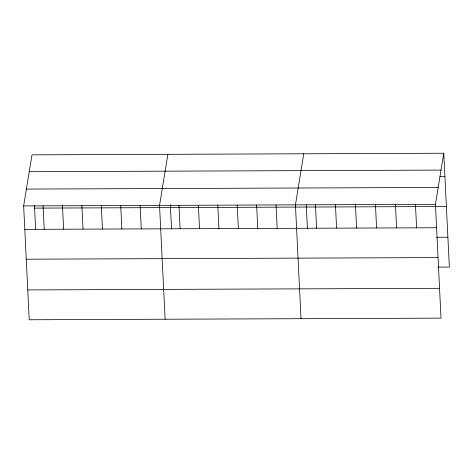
<?xml version="1.0" encoding="UTF-8"?>
<svg xmlns="http://www.w3.org/2000/svg" width="473" height="473" viewBox="0 0 473 473"><rect width="100%" height="100%" fill="white"/><g stroke="black" fill="none" stroke-linecap="round" stroke-linejoin="round"><path stroke-width="0.71" d="M443.78 153.234L435.45 204.318L441.013 318.146L29.22 319.766L23.65 205.932L31.987 154.854L443.78 153.234L449.35 267.068L437.921 267.109M167.88 154.322L159.543 205.4L165.112 319.228M303.772 153.784L295.436 204.868L301.005 318.696M29.231 171.711L441.031 170.091M439.931 176.689L444.927 176.671M26.399 189.076L438.199 187.462M23.65 205.932L435.45 204.318M34.588 208.12L446.388 206.5M24.797 229.37L436.597 227.75M436.461 237.28L447.89 237.233M26.257 259.198L438.051 257.584M27.759 289.931L439.559 288.317M415.448 204.395L416.595 227.826M395.446 204.472L396.593 227.909M375.444 204.549L376.591 227.986M355.442 204.632L356.589 228.063M335.44 204.708L336.587 228.146M315.438 204.785L316.585 228.223M306.273 204.921L307.45 229.003M276.025 204.945L277.172 228.376M256.608 205.016L257.755 228.453M237.198 205.093L238.345 228.53M217.781 205.17L218.928 228.607M198.37 205.247L199.517 228.684M178.96 205.323L180.101 228.761M170.345 204.744L171.522 228.808M140.132 205.477L141.273 228.908M120.716 205.554L121.863 228.985M101.305 205.631L102.452 229.062M81.888 205.708L83.035 229.139M62.477 205.779L63.624 229.216M43.061 205.856L44.208 229.293M34.452 205.276L35.629 229.34"/></g></svg>
